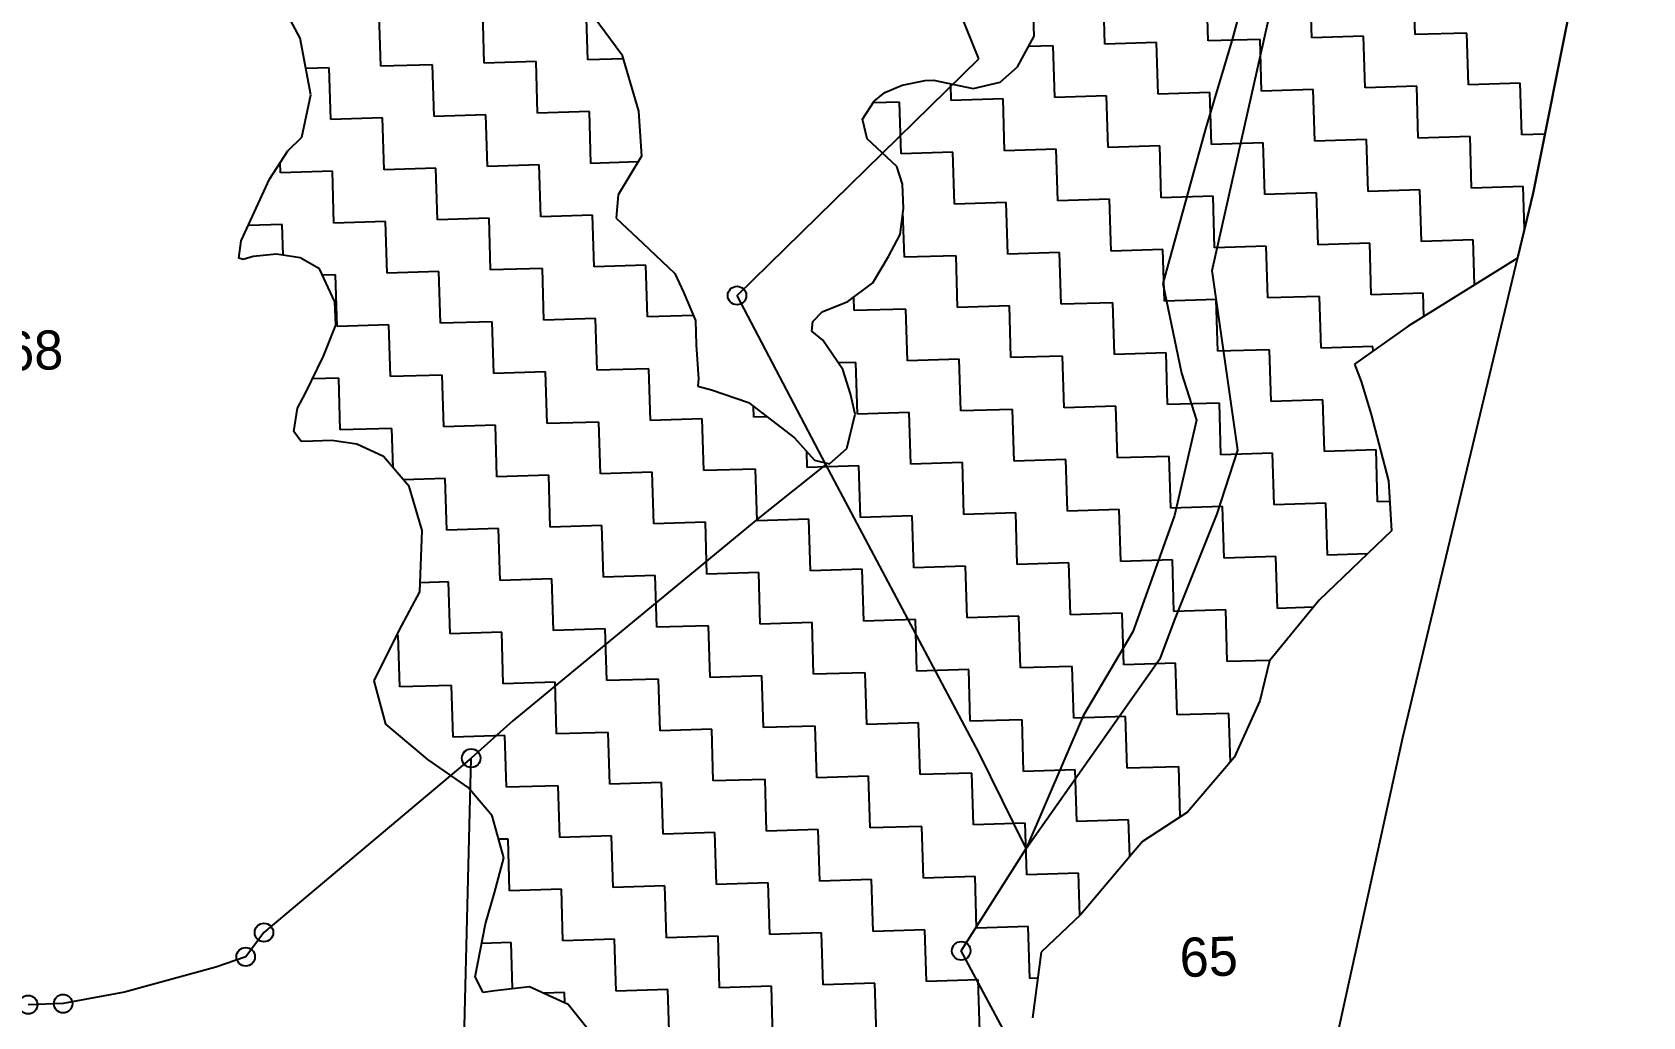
# Model space of a CAD drawing. Header units: metres. Extents: x 322885 to 326856, y 1820433 to 1822952.
# Drawn here: x 323689 to 324311, y 1821499 to 1821879 of the extents above; entities that cross this region are included whole.
import ezdxf

# ---------------------------------------------------------------- set-up
doc = ezdxf.new("R2010")
doc.units = ezdxf.units.M
for name, color, linetype in [('POLY_HATCH', 12, 'Continuous'), ('POLY_PARCEL', 6, 'Continuous'), ('POLY_WATER', 4, 'Continuous'), ('TEXT_PARCEL', 7, 'Continuous')]:
    doc.layers.add(name, color=color, linetype=linetype)
doc.styles.add('TEXT_MAP', font='', dxfattribs={"height": 0.5})
doc.styles.get('TEXT_MAP').set_extended_font_data('Kruti Dev 050')

msp = doc.modelspace()

# ---------------------------------------------------------------- linework, layer by layer
for centre in [(323961.58, 1821777.45), (323858.91, 1821598.82), (323778.88, 1821531.51), (323771.81, 1821522.12), (324048.17, 1821524.44), (323687.84, 1821503.64), (323701.3, 1821504.05)]:
    msp.add_circle(centre, 3.57)
at = {"layer": 'POLY_HATCH', "linetype": 'Continuous'}
for p, q in [((324183.54, 1821876.97), (324182.93, 1821896.94)), ((324223.48, 1821878.19), (324222.87, 1821898.17)), ((324103.65, 1821874.53), (324103.04, 1821894.5)), ((324143.59, 1821875.75), (324142.98, 1821895.72)), ((323824.04, 1821865.97), (323823.43, 1821885.95)), ((323863.98, 1821867.2), (323863.37, 1821887.17)), ((323903.93, 1821868.42), (323903.32, 1821888.39)), ((324243.45, 1821878.81), (324223.48, 1821878.19)), ((324244.06, 1821858.83), (324243.45, 1821878.81)), ((324083.68, 1821873.92), (324074.21, 1821873.63)), ((324084.29, 1821853.95), (324083.68, 1821873.92)), ((324123.62, 1821875.14), (324103.65, 1821874.53)), ((324124.23, 1821855.17), (324123.62, 1821875.14)), ((324163.57, 1821876.36), (324143.59, 1821875.75)), ((324164.18, 1821856.39), (324163.57, 1821876.36)), ((324203.51, 1821877.58), (324183.54, 1821876.97)), ((324204.12, 1821857.61), (324203.51, 1821877.58)), ((323844.01, 1821866.58), (323824.04, 1821865.97)), ((323844.62, 1821846.61), (323844.01, 1821866.58)), ((323883.96, 1821867.81), (323863.98, 1821867.2)), ((323884.57, 1821847.83), (323883.96, 1821867.81)), ((323917.6, 1821868.84), (323903.93, 1821868.42)), ((323804.07, 1821865.36), (323795.08, 1821865.09)), ((323804.68, 1821845.39), (323804.07, 1821865.36)), ((324264.04, 1821859.44), (324244.06, 1821858.83)), ((324264.65, 1821839.47), (324264.04, 1821859.44)), ((324044.34, 1821852.72), (324044.15, 1821859.18)), ((324064.32, 1821853.33), (324044.34, 1821852.72)), ((324064.93, 1821833.36), (324064.32, 1821853.33)), ((324104.26, 1821854.56), (324084.29, 1821853.95)), ((324104.87, 1821834.58), (324104.26, 1821854.56)), ((324144.2, 1821855.78), (324124.23, 1821855.17)), ((324144.82, 1821835.81), (324144.2, 1821855.78)), ((324184.15, 1821857), (324164.18, 1821856.39)), ((324184.76, 1821837.03), (324184.15, 1821857)), ((324224.09, 1821858.22), (324204.12, 1821857.61)), ((324224.7, 1821838.25), (324224.09, 1821858.22)), ((323864.6, 1821847.22), (323844.62, 1821846.61)), ((323865.21, 1821827.25), (323864.6, 1821847.22)), ((323904.54, 1821848.45), (323884.57, 1821847.83)), ((323905.15, 1821828.47), (323904.54, 1821848.45)), ((324024.37, 1821852.11), (324014.06, 1821851.8)), ((324024.98, 1821832.14), (324024.37, 1821852.11)), ((323824.65, 1821846), (323804.68, 1821845.39)), ((323825.26, 1821826.03), (323824.65, 1821846)), ((324124.84, 1821835.2), (324104.87, 1821834.58)), ((324125.45, 1821815.22), (324124.84, 1821835.2)), ((324164.79, 1821836.42), (324144.82, 1821835.81)), ((324165.4, 1821816.45), (324164.79, 1821836.42)), ((324204.73, 1821837.64), (324184.76, 1821837.03)), ((324205.34, 1821817.67), (324204.73, 1821837.64)), ((324244.68, 1821838.86), (324224.7, 1821838.25)), ((324245.29, 1821818.89), (324244.68, 1821838.86)), ((324273.6, 1821839.75), (324264.65, 1821839.47)), ((323785.32, 1821824.81), (323785.19, 1821828.91)), ((323923.29, 1821829.03), (323905.15, 1821828.47)), ((324044.96, 1821832.75), (324024.98, 1821832.14)), ((324045.57, 1821812.78), (324044.96, 1821832.75)), ((324084.9, 1821833.97), (324064.93, 1821833.36)), ((324085.51, 1821814), (324084.9, 1821833.97)), ((323805.29, 1821825.42), (323785.32, 1821824.81)), ((323805.9, 1821805.45), (323805.29, 1821825.42)), ((323845.23, 1821826.64), (323825.26, 1821826.03)), ((323845.85, 1821806.67), (323845.23, 1821826.64)), ((323885.18, 1821827.86), (323865.21, 1821827.25)), ((323885.79, 1821807.89), (323885.18, 1821827.86)), ((324145.43, 1821815.83), (324125.45, 1821815.22)), ((324146.04, 1821795.86), (324145.43, 1821815.83)), ((324185.37, 1821817.06), (324165.4, 1821816.45)), ((324185.98, 1821797.08), (324185.37, 1821817.06)), ((324225.31, 1821818.28), (324205.34, 1821817.67)), ((324225.93, 1821798.31), (324225.31, 1821818.28)), ((324265.26, 1821819.5), (324245.29, 1821818.89)), ((324265.76, 1821803.23), (324265.26, 1821819.5)), ((324026.21, 1821792.2), (324025.67, 1821809.71)), ((324065.54, 1821813.39), (324045.57, 1821812.78)), ((324066.15, 1821793.42), (324065.54, 1821813.39)), ((324105.48, 1821814.61), (324085.51, 1821814)), ((324106.09, 1821794.64), (324105.48, 1821814.61)), ((323785.93, 1821804.84), (323772.74, 1821804.43)), ((323786.29, 1821793), (323785.93, 1821804.84)), ((323825.87, 1821806.06), (323805.9, 1821805.45)), ((323826.48, 1821786.09), (323825.87, 1821806.06)), ((323865.82, 1821807.28), (323845.85, 1821806.67)), ((323866.43, 1821787.31), (323865.82, 1821807.28)), ((323905.76, 1821808.5), (323885.79, 1821807.89)), ((323906.37, 1821788.53), (323905.76, 1821808.5)), ((324205.95, 1821797.7), (324185.98, 1821797.08)), ((324206.56, 1821777.72), (324205.95, 1821797.7)), ((324245.9, 1821798.92), (324225.93, 1821798.31)), ((324246.43, 1821781.55), (324245.9, 1821798.92)), ((324046.18, 1821792.81), (324026.21, 1821792.2)), ((324046.79, 1821772.83), (324046.18, 1821792.81)), ((324086.12, 1821794.03), (324066.15, 1821793.42)), ((324086.73, 1821774.06), (324086.12, 1821794.03)), ((324126.07, 1821795.25), (324106.09, 1821794.64)), ((324126.68, 1821775.28), (324126.07, 1821795.25)), ((324166.01, 1821796.47), (324146.04, 1821795.86)), ((324166.62, 1821776.5), (324166.01, 1821796.47)), ((323806.51, 1821785.47), (323801.4, 1821785.32)), ((323807.12, 1821765.5), (323806.51, 1821785.47)), ((323846.46, 1821786.7), (323826.48, 1821786.09)), ((323847.07, 1821766.72), (323846.46, 1821786.7)), ((323886.4, 1821787.92), (323866.43, 1821787.31)), ((323887.01, 1821767.95), (323886.4, 1821787.92)), ((323926.34, 1821789.14), (323906.37, 1821788.53)), ((323926.96, 1821769.17), (323926.34, 1821789.14)), ((324006.84, 1821771.61), (324006.68, 1821776.91)), ((324026.82, 1821772.22), (324006.84, 1821771.61)), ((324027.43, 1821752.25), (324026.82, 1821772.22)), ((324066.76, 1821773.45), (324046.79, 1821772.83)), ((324067.37, 1821753.47), (324066.76, 1821773.45)), ((324106.7, 1821774.67), (324086.73, 1821774.06)), ((324107.32, 1821754.7), (324106.7, 1821774.67)), ((324146.65, 1821775.89), (324126.68, 1821775.28)), ((324147.26, 1821755.92), (324146.65, 1821775.89)), ((324186.59, 1821777.11), (324166.62, 1821776.5)), ((324187.2, 1821757.14), (324186.59, 1821777.11)), ((324226.54, 1821778.33), (324206.56, 1821777.72)), ((324226.81, 1821769.36), (324226.54, 1821778.33)), ((323827.1, 1821766.11), (323807.12, 1821765.5)), ((323827.71, 1821746.14), (323827.1, 1821766.11)), ((323867.04, 1821767.34), (323847.07, 1821766.72)), ((323867.65, 1821747.36), (323867.04, 1821767.34)), ((323906.98, 1821768.56), (323887.01, 1821767.95)), ((323907.59, 1821748.59), (323906.98, 1821768.56)), ((323944.73, 1821769.71), (323926.96, 1821769.17)), ((324087.34, 1821754.08), (324067.37, 1821753.47)), ((324087.95, 1821734.11), (324087.34, 1821754.08)), ((324127.29, 1821755.31), (324107.32, 1821754.7)), ((324127.9, 1821735.33), (324127.29, 1821755.31)), ((324167.23, 1821756.53), (324147.26, 1821755.92)), ((324167.84, 1821736.56), (324167.23, 1821756.53)), ((324207.18, 1821757.75), (324187.2, 1821757.14)), ((324207.23, 1821755.98), (324207.18, 1821757.75)), ((323887.62, 1821747.97), (323867.65, 1821747.36)), ((323888.23, 1821728), (323887.62, 1821747.97)), ((323927.57, 1821749.2), (323907.59, 1821748.59)), ((323928.18, 1821729.22), (323927.57, 1821749.2)), ((324007.46, 1821751.64), (324000.74, 1821751.44)), ((324008.07, 1821731.67), (324007.46, 1821751.64)), ((324047.4, 1821752.86), (324027.43, 1821752.25)), ((324048.01, 1821732.89), (324047.4, 1821752.86)), ((323807.73, 1821745.53), (323797.64, 1821745.22)), ((323808.35, 1821725.56), (323807.73, 1821745.53)), ((323847.68, 1821746.75), (323827.71, 1821746.14)), ((323848.29, 1821726.78), (323847.68, 1821746.75)), ((324147.87, 1821735.95), (324127.9, 1821735.33)), ((324148.48, 1821715.97), (324147.87, 1821735.95)), ((324187.81, 1821737.17), (324167.84, 1821736.56)), ((324188.43, 1821717.2), (324187.81, 1821737.17)), ((323948.15, 1821729.84), (323928.18, 1821729.22)), ((323948.76, 1821709.86), (323948.15, 1821729.84)), ((323968.12, 1821730.45), (323967.99, 1821734.71)), ((323973.34, 1821730.61), (323968.12, 1821730.45)), ((324028.04, 1821732.28), (324008.07, 1821731.67)), ((324028.65, 1821712.31), (324028.04, 1821732.28)), ((324067.98, 1821733.5), (324048.01, 1821732.89)), ((324068.59, 1821713.53), (324067.98, 1821733.5)), ((324107.93, 1821734.72), (324087.95, 1821734.11)), ((324108.54, 1821714.75), (324107.93, 1821734.72)), ((323828.32, 1821726.17), (323808.35, 1821725.56)), ((323828.78, 1821710.93), (323828.32, 1821726.17)), ((323868.26, 1821727.39), (323848.29, 1821726.78)), ((323868.87, 1821707.42), (323868.26, 1821727.39)), ((323908.21, 1821728.61), (323888.23, 1821728)), ((323908.82, 1821708.64), (323908.21, 1821728.61)), ((323988.71, 1821711.09), (323988.52, 1821717.21)), ((324168.45, 1821716.58), (324148.48, 1821715.97)), ((324169.06, 1821696.61), (324168.45, 1821716.58)), ((324208.4, 1821717.81), (324188.43, 1821717.2)), ((324209.01, 1821697.83), (324208.4, 1821717.81)), ((323968.73, 1821710.47), (323948.76, 1821709.86)), ((323969.34, 1821690.5), (323968.73, 1821710.47)), ((324008.68, 1821711.7), (323988.71, 1821711.09)), ((324009.29, 1821691.72), (324008.68, 1821711.7)), ((324048.62, 1821712.92), (324028.65, 1821712.31)), ((324049.23, 1821692.95), (324048.62, 1821712.92)), ((324088.57, 1821714.14), (324068.59, 1821713.53)), ((324089.18, 1821694.17), (324088.57, 1821714.14)), ((324128.51, 1821715.36), (324108.54, 1821714.75)), ((324129.12, 1821695.39), (324128.51, 1821715.36)), ((323848.9, 1821706.81), (323832.77, 1821706.31)), ((323849.51, 1821686.84), (323848.9, 1821706.81)), ((323888.84, 1821708.03), (323868.87, 1821707.42)), ((323889.46, 1821688.06), (323888.84, 1821708.03)), ((323928.79, 1821709.25), (323908.82, 1821708.64)), ((323929.4, 1821689.28), (323928.79, 1821709.25)), ((324213.65, 1821697.98), (324209.01, 1821697.83)), ((324029.26, 1821692.34), (324009.29, 1821691.72)), ((324029.87, 1821672.36), (324029.26, 1821692.34)), ((324069.2, 1821693.56), (324049.23, 1821692.95)), ((324069.82, 1821673.59), (324069.2, 1821693.56)), ((324109.15, 1821694.78), (324089.18, 1821694.17)), ((324109.76, 1821674.81), (324109.15, 1821694.78)), ((324149.09, 1821696), (324129.12, 1821695.39)), ((324149.7, 1821676.03), (324149.09, 1821696)), ((324189.04, 1821697.22), (324169.06, 1821696.61)), ((324189.65, 1821677.25), (324189.04, 1821697.22)), ((323869.48, 1821687.45), (323849.51, 1821686.84)), ((323870.09, 1821667.47), (323869.48, 1821687.45)), ((323909.43, 1821688.67), (323889.46, 1821688.06)), ((323910.04, 1821668.7), (323909.43, 1821688.67)), ((323949.37, 1821689.89), (323929.4, 1821689.28)), ((323949.98, 1821669.92), (323949.37, 1821689.89)), ((323989.32, 1821691.11), (323969.34, 1821690.5)), ((323989.93, 1821671.14), (323989.32, 1821691.11)), ((324049.84, 1821672.97), (324029.87, 1821672.36)), ((324050.45, 1821653), (324049.84, 1821672.97)), ((324089.79, 1821674.2), (324069.82, 1821673.59)), ((324090.4, 1821654.22), (324089.79, 1821674.2)), ((324129.73, 1821675.42), (324109.76, 1821674.81)), ((324130.34, 1821655.45), (324129.73, 1821675.42)), ((324169.68, 1821676.64), (324149.7, 1821676.03)), ((324170.29, 1821656.67), (324169.68, 1821676.64)), ((324205.06, 1821677.72), (324189.65, 1821677.25)), ((323850.12, 1821666.86), (323839.19, 1821666.53)), ((323850.73, 1821646.89), (323850.12, 1821666.86)), ((323890.07, 1821668.09), (323870.09, 1821667.47)), ((323890.68, 1821648.11), (323890.07, 1821668.09)), ((323930.01, 1821669.31), (323910.04, 1821668.7)), ((323930.62, 1821649.34), (323930.01, 1821669.31)), ((323969.96, 1821670.53), (323949.98, 1821669.92)), ((323970.57, 1821650.56), (323969.96, 1821670.53)), ((324009.9, 1821671.75), (323989.93, 1821671.14)), ((324010.51, 1821651.78), (324009.9, 1821671.75)), ((324110.37, 1821654.84), (324090.4, 1821654.22)), ((324110.98, 1821634.86), (324110.37, 1821654.84)), ((324150.31, 1821656.06), (324130.34, 1821655.45)), ((324150.93, 1821636.09), (324150.31, 1821656.06)), ((324184.18, 1821657.09), (324170.29, 1821656.67)), ((323910.65, 1821648.72), (323890.68, 1821648.11)), ((323911.26, 1821628.75), (323910.65, 1821648.72)), ((323950.59, 1821649.95), (323930.62, 1821649.34)), ((323951.21, 1821629.98), (323950.59, 1821649.95)), ((323990.54, 1821651.17), (323970.57, 1821650.56)), ((323991.15, 1821631.2), (323990.54, 1821651.17)), ((324030.48, 1821652.39), (324010.51, 1821651.78)), ((324031.09, 1821632.42), (324030.48, 1821652.39)), ((324070.43, 1821653.61), (324050.45, 1821653)), ((324071.04, 1821633.64), (324070.43, 1821653.61)), ((323830.76, 1821646.28), (323830.13, 1821646.26)), ((323831.37, 1821626.31), (323830.76, 1821646.28)), ((323870.71, 1821647.5), (323850.73, 1821646.89)), ((323871.32, 1821627.53), (323870.71, 1821647.5)), ((324130.95, 1821635.47), (324110.98, 1821634.86)), ((324131.56, 1821615.5), (324130.95, 1821635.47)), ((324167.36, 1821636.59), (324150.93, 1821636.09)), ((323931.23, 1821629.36), (323911.26, 1821628.75)), ((323931.84, 1821609.39), (323931.23, 1821629.36)), ((323971.18, 1821630.59), (323951.21, 1821629.98)), ((323971.79, 1821610.61), (323971.18, 1821630.59)), ((324011.12, 1821631.81), (323991.15, 1821631.2)), ((324011.73, 1821611.84), (324011.12, 1821631.81)), ((324051.07, 1821633.03), (324031.09, 1821632.42)), ((324051.68, 1821613.06), (324051.07, 1821633.03)), ((324091.01, 1821634.25), (324071.04, 1821633.64)), ((324091.62, 1821614.28), (324091.01, 1821634.25)), ((323851.34, 1821626.92), (323831.37, 1821626.31)), ((323851.96, 1821606.95), (323851.34, 1821626.92)), ((323891.29, 1821628.14), (323871.32, 1821627.53)), ((323891.9, 1821608.17), (323891.29, 1821628.14)), ((323991.76, 1821611.23), (323971.79, 1821610.61)), ((323992.37, 1821591.25), (323991.76, 1821611.23)), ((324031.7, 1821612.45), (324011.73, 1821611.84)), ((324032.32, 1821592.48), (324031.7, 1821612.45)), ((324071.65, 1821613.67), (324051.68, 1821613.06)), ((324072.26, 1821593.7), (324071.65, 1821613.67)), ((324111.59, 1821614.89), (324091.62, 1821614.28)), ((324112.2, 1821594.92), (324111.59, 1821614.89)), ((324151.54, 1821616.11), (324131.56, 1821615.5)), ((324152.11, 1821597.25), (324151.54, 1821616.11)), ((323871.93, 1821607.56), (323851.96, 1821606.95)), ((323872.54, 1821587.59), (323871.93, 1821607.56)), ((323911.87, 1821608.78), (323891.9, 1821608.17)), ((323912.48, 1821588.81), (323911.87, 1821608.78)), ((323951.82, 1821610), (323931.84, 1821609.39)), ((323952.43, 1821590.03), (323951.82, 1821610)), ((324012.34, 1821591.86), (323992.37, 1821591.25)), ((324012.95, 1821571.89), (324012.34, 1821591.86)), ((324052.29, 1821593.09), (324032.32, 1821592.48)), ((324052.9, 1821573.11), (324052.29, 1821593.09)), ((324092.23, 1821594.31), (324072.26, 1821593.7)), ((324092.84, 1821574.34), (324092.23, 1821594.31)), ((324132.18, 1821595.53), (324112.2, 1821594.92)), ((324132.77, 1821576.18), (324132.18, 1821595.53)), ((323892.51, 1821588.2), (323872.54, 1821587.59)), ((323893.12, 1821568.23), (323892.51, 1821588.2)), ((323932.46, 1821589.42), (323912.48, 1821588.81)), ((323933.07, 1821569.45), (323932.46, 1821589.42)), ((323972.4, 1821590.64), (323952.43, 1821590.03)), ((323973.01, 1821570.67), (323972.4, 1821590.64)), ((324072.87, 1821573.73), (324052.9, 1821573.11)), ((324073.48, 1821553.75), (324072.87, 1821573.73)), ((324112.81, 1821574.95), (324092.84, 1821574.34)), ((324113.25, 1821560.8), (324112.81, 1821574.95)), ((323873.15, 1821567.61), (323869.54, 1821567.5)), ((323873.76, 1821547.64), (323873.15, 1821567.61)), ((323913.09, 1821568.84), (323893.12, 1821568.23)), ((323913.71, 1821548.86), (323913.09, 1821568.84)), ((323953.04, 1821570.06), (323933.07, 1821569.45)), ((323953.65, 1821550.09), (323953.04, 1821570.06)), ((323992.98, 1821571.28), (323973.01, 1821570.67)), ((323993.59, 1821551.31), (323992.98, 1821571.28)), ((324032.93, 1821572.5), (324012.95, 1821571.89)), ((324033.54, 1821552.53), (324032.93, 1821572.5)), ((323933.68, 1821549.48), (323913.71, 1821548.86)), ((323934.29, 1821529.5), (323933.68, 1821549.48)), ((323973.62, 1821550.7), (323953.65, 1821550.09)), ((323974.23, 1821530.73), (323973.62, 1821550.7)), ((324013.57, 1821551.92), (323993.59, 1821551.31)), ((324014.18, 1821531.95), (324013.57, 1821551.92)), ((324053.51, 1821553.14), (324033.54, 1821552.53)), ((324054.12, 1821533.17), (324053.51, 1821553.14)), ((324093.45, 1821554.36), (324073.48, 1821553.75)), ((324093.95, 1821538), (324093.45, 1821554.36)), ((323893.73, 1821548.25), (323873.76, 1821547.64)), ((323894.34, 1821528.28), (323893.73, 1821548.25)), ((323954.26, 1821530.11), (323934.29, 1821529.5)), ((323954.87, 1821510.14), (323954.26, 1821530.11)), ((323994.2, 1821531.34), (323974.23, 1821530.73)), ((323994.82, 1821511.36), (323994.2, 1821531.34)), ((324034.15, 1821532.56), (324014.18, 1821531.95)), ((324034.76, 1821512.59), (324034.15, 1821532.56)), ((324074.09, 1821533.78), (324054.12, 1821533.17)), ((324074.7, 1821513.81), (324074.09, 1821533.78)), ((323874.37, 1821527.67), (323862.95, 1821527.32)), ((323874.92, 1821509.84), (323874.37, 1821527.67)), ((323914.32, 1821528.89), (323894.34, 1821528.28)), ((323914.93, 1821508.92), (323914.32, 1821528.89)), ((324014.79, 1821511.98), (323994.82, 1821511.36)), ((324015.4, 1821492), (324014.79, 1821511.98)), ((324054.73, 1821513.2), (324034.76, 1821512.59)), ((324055.34, 1821493.23), (324054.73, 1821513.2)), ((324077.67, 1821513.9), (324074.7, 1821513.81)), ((323894.96, 1821508.31), (323886.94, 1821508.06)), ((323895.08, 1821504.31), (323894.96, 1821508.31)), ((323934.9, 1821509.53), (323914.93, 1821508.92)), ((323935.51, 1821489.56), (323934.9, 1821509.53)), ((323974.84, 1821510.75), (323954.87, 1821510.14)), ((323975.45, 1821490.78), (323974.84, 1821510.75))]:
    msp.add_line(p, q, dxfattribs=at)
at = {"layer": 'POLY_HATCH'}
for p, q in [((324285.96, 1821901.56), (324269.05, 1821816.99)), ((323792.9, 1821876.83), (323786.32, 1821889.02)), ((323906.15, 1821885.35), (323917.13, 1821870.45)), ((324076.36, 1821877.54), (324076.01, 1821889.09)), ((323796.95, 1821855), (323792.9, 1821876.83)), ((324069.88, 1821865.78), (324076.36, 1821877.54)), ((323917.13, 1821870.45), (323923.58, 1821848.58)), ((324063.23, 1821859.8), (324069.88, 1821865.78)), ((324025.39, 1821858.64), (324034.28, 1821860.49)), ((324034.28, 1821860.49), (324037.43, 1821860.59)), ((324037.43, 1821860.59), (324052.78, 1821857.38)), ((324052.78, 1821857.38), (324063.23, 1821859.8)), ((323793.5, 1821838.57), (323796.95, 1821855)), ((324014.53, 1821852.53), (324018.64, 1821855.81)), ((324018.64, 1821855.81), (324025.39, 1821858.64)), ((323923.58, 1821848.58), (323924.64, 1821831.28)), ((324010.01, 1821845.56), (324014.53, 1821852.53)), ((324011.87, 1821837.94), (324010.01, 1821845.56)), ((323788.03, 1821833.33), (323793.5, 1821838.57)), ((324023.24, 1821827.25), (324011.87, 1821837.94)), ((323781.03, 1821822.42), (323788.03, 1821833.33)), ((323924.64, 1821831.28), (323915.63, 1821816.29)), ((323770.06, 1821798.61), (323781.03, 1821822.42)), ((324025.55, 1821820.49), (324023.24, 1821827.25)), ((323915.63, 1821816.29), (323914.85, 1821807.34)), ((324025.84, 1821811.05), (324025.55, 1821820.49)), ((324269.05, 1821816.99), (324263.04, 1821791.87)), ((324024.57, 1821801.02), (324025.84, 1821811.05)), ((323914.85, 1821807.34), (323925.14, 1821797.67)), ((323769.14, 1821791.83), (323770.06, 1821798.61)), ((323925.14, 1821797.67), (323937.6, 1821785.97)), ((324020.09, 1821792.48), (324024.57, 1821801.02)), ((323770.85, 1821791.32), (323769.14, 1821791.83)), ((323774.76, 1821792.56), (323770.85, 1821791.32)), ((323783.75, 1821793.4), (323774.76, 1821792.56)), ((323792.81, 1821791.99), (323783.75, 1821793.4)), ((323800.27, 1821787.71), (323792.81, 1821791.99)), ((324014.09, 1821782.32), (324020.09, 1821792.48)), ((324263.04, 1821791.87), (324220.78, 1821765.61)), ((323806.3, 1821774.95), (323800.27, 1821787.71)), ((323937.6, 1821785.97), (323940.97, 1821778.71)), ((323940.97, 1821778.71), (323945.52, 1821767.82)), ((324004.32, 1821775.19), (324014.09, 1821782.32)), ((323806.57, 1821765.95), (323806.3, 1821774.95)), ((323994.45, 1821771.21), (324004.32, 1821775.19)), ((323945.52, 1821767.82), (323945.8, 1821758.37)), ((323990.47, 1821763.73), (323990.88, 1821767.42)), ((323990.88, 1821767.42), (323994.45, 1821771.21)), ((323801.87, 1821753.98), (323806.57, 1821765.95)), ((323994.78, 1821760.18), (323990.47, 1821763.73)), ((324002.49, 1821748.86), (323994.78, 1821760.18)), ((324220.78, 1821765.61), (324200.11, 1821750.92)), ((323794.98, 1821739.69), (323801.87, 1821753.98)), ((323945.8, 1821758.37), (323946.73, 1821745.27)), ((324005.41, 1821739.49), (324002.49, 1821748.86)), ((324200.11, 1821750.92), (324202.61, 1821744.28)), ((323946.73, 1821745.27), (323946.41, 1821742.42)), ((323946.41, 1821742.42), (323951.71, 1821741)), ((324202.61, 1821744.28), (324206.52, 1821731.51)), ((323791.77, 1821733.97), (323794.98, 1821739.69)), ((323951.71, 1821741), (323966.06, 1821736.19)), ((323966.06, 1821736.19), (323983.84, 1821722.55)), ((324007.23, 1821731.67), (324005.41, 1821739.49)), ((323790.36, 1821724.92), (323791.77, 1821733.97)), ((324003.95, 1821718.43), (324007.23, 1821731.67)), ((324206.52, 1821731.51), (324213.17, 1821705.94)), ((323793.29, 1821721.06), (323790.36, 1821724.92)), ((323983.84, 1821722.55), (323991.47, 1821713.85)), ((323797.8, 1821721.2), (323793.29, 1821721.06)), ((323805.12, 1821721.43), (323797.8, 1821721.2)), ((323814.74, 1821720.03), (323805.12, 1821721.43)), ((323825.03, 1821715.28), (323814.74, 1821720.03)), ((323997.29, 1821712.45), (324003.95, 1821718.43)), ((323834.97, 1821703.76), (323825.03, 1821715.28)), ((323991.47, 1821713.85), (323997.29, 1821712.45)), ((324213.17, 1821705.94), (324214.34, 1821686.64)), ((323840.01, 1821686.67), (323834.97, 1821703.76)), ((323839.04, 1821662.99), (323840.01, 1821686.67)), ((324214.34, 1821686.64), (324186.4, 1821659.8)), ((323831.04, 1821648.11), (323839.04, 1821662.99)), ((324186.4, 1821659.8), (324167.18, 1821636.36)), ((323821.49, 1821628.68), (323831.04, 1821648.11)), ((324167.18, 1821636.36), (324163.54, 1821621.02)), ((323825.95, 1821611.92), (323821.49, 1821628.68)), ((324163.54, 1821621.02), (324153.65, 1821599.04)), ((323842.15, 1821598.34), (323825.95, 1821611.92)), ((323857.7, 1821587.56), (323842.15, 1821598.34)), ((324153.65, 1821599.04), (324135.53, 1821577.98)), ((323867.05, 1821576.58), (323857.7, 1821587.56)), ((323871.49, 1821560.39), (323867.05, 1821576.58)), ((324135.53, 1821577.98), (324118.15, 1821566.66)), ((324118.15, 1821566.66), (324109.09, 1821555.84)), ((323867.96, 1821546.77), (323871.49, 1821560.39)), ((324109.09, 1821555.84), (324094.38, 1821538.4)), ((323864.38, 1821534.84), (323867.96, 1821546.77)), ((324094.38, 1821538.4), (324078.99, 1821523.87)), ((323860.5, 1821514.45), (323864.38, 1821534.84)), ((324078.99, 1821523.87), (324075.66, 1821498.57)), ((323863.5, 1821508.35), (323860.5, 1821514.45)), ((323867.99, 1821509.05), (323863.5, 1821508.35)), ((323881.47, 1821510.59), (323867.99, 1821509.05)), ((323896.34, 1821503.73), (323881.47, 1821510.59)), ((323903.59, 1821494.7), (323896.34, 1821503.73))]:
    msp.add_line(p, q, dxfattribs=at)
at = {"layer": 'POLY_PARCEL'}
for p, q in [((324269.05, 1821816.99), (324311.41, 1822028.83)), ((324054.98, 1821868.82), (324023.82, 1821946.55)), ((323961.58, 1821777.45), (324054.98, 1821868.82)), ((324218.76, 1821606.77), (324269.05, 1821816.99)), ((323995.87, 1821712.2), (323961.58, 1821777.45)), ((323995.87, 1821712.2), (323970.33, 1821691.82)), ((324054.92, 1821601.05), (323995.87, 1821712.2)), ((323970.33, 1821691.82), (323875.02, 1821613.25)), ((323875.02, 1821613.25), (323858.91, 1821598.82)), ((324186.5, 1821459.9), (324218.76, 1821606.77)), ((323858.91, 1821598.82), (323778.88, 1821531.51)), ((323853.96, 1821399.25), (323858.91, 1821598.82)), ((324073.27, 1821563.98), (324054.92, 1821601.05)), ((324048.17, 1821524.44), (324073.27, 1821563.98)), ((323778.88, 1821531.51), (323771.81, 1821522.12)), ((324069.19, 1821485.3), (324048.17, 1821524.44)), ((323760.3, 1821518.09), (323725.06, 1821508.45)), ((323771.81, 1821522.12), (323760.3, 1821518.09)), ((323725.06, 1821508.45), (323701.3, 1821504.05)), ((323701.3, 1821504.05), (323687.84, 1821503.64))]:
    msp.add_line(p, q, dxfattribs=at)
at = {"layer": 'POLY_WATER'}
for p, q in [((324145.05, 1821787.17), (324172.09, 1821906.95)), ((324158.4, 1821896.84), (324152.91, 1821876.63)), ((324152.91, 1821876.63), (324142.53, 1821841.84)), ((324142.53, 1821841.84), (324126.05, 1821782.09)), ((324155.02, 1821717.78), (324145.05, 1821787.17)), ((324126.05, 1821782.09), (324133.21, 1821747.46)), ((324133.21, 1821747.46), (324139, 1821729.34)), ((324139, 1821729.34), (324130.53, 1821692.49)), ((324147.05, 1821693.14), (324155.02, 1821717.78)), ((324130.53, 1821692.49), (324114.46, 1821647.57)), ((324130.85, 1821652.57), (324147.05, 1821693.14)), ((324125.2, 1821637.58), (324130.85, 1821652.57)), ((324114.46, 1821647.57), (324095.25, 1821615.18)), ((324073.27, 1821563.98), (324125.2, 1821637.58)), ((324095.25, 1821615.18), (324073.27, 1821563.98))]:
    msp.add_line(p, q, dxfattribs=at)

# ---------------------------------------------------------------- texts
at = {"layer": 'TEXT_PARCEL', "style": 'TEXT_MAP'}
for s, p in [('68', (323679.08, 1821748.36)), ('65', (324132.74, 1821514.28))]:
    msp.add_text(s, height=15.104, rotation=1.75244, dxfattribs=at).set_placement(p)

doc.saveas('drawing.dxf')
